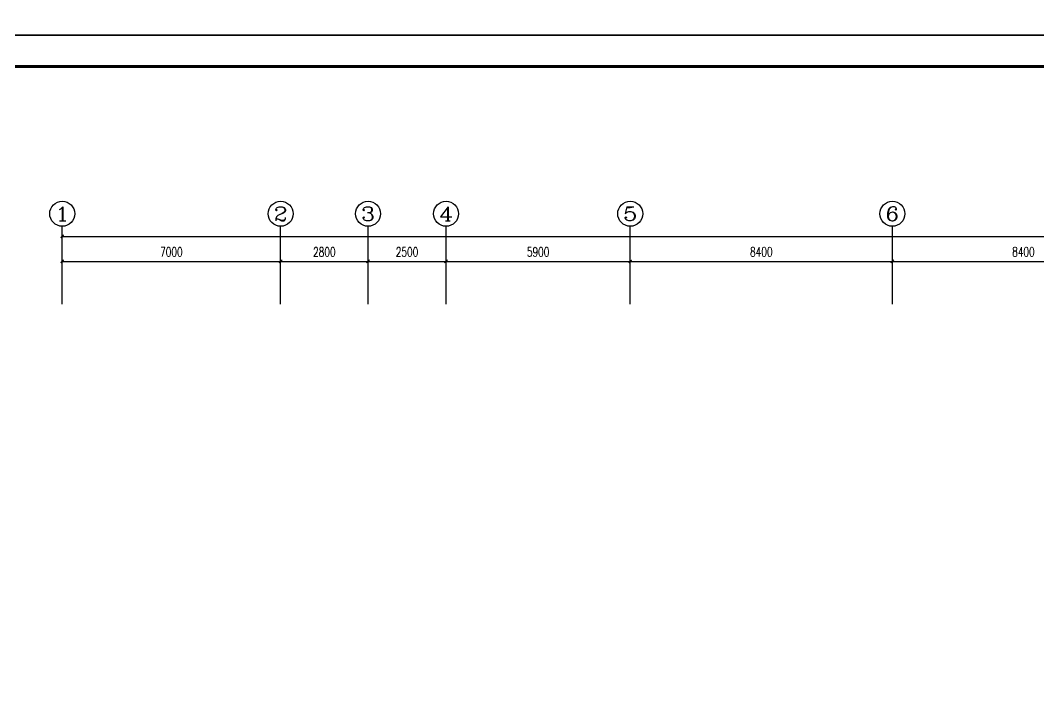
# Model space of a CAD drawing. Extents: x 2166032 to 5302137, y 581493 to 2416206.
# Drawn here: x 2326676 to 2359303, y 1190577 to 1212195 of the extents above; entities that cross this region are included whole.
import ezdxf
from ezdxf.enums import TextEntityAlignment as Align

# ---------------------------------------------------------------- set-up
doc = ezdxf.new("R2010")
doc.units = 0
doc.header["$LTSCALE"] = 1000
doc.header["$MEASUREMENT"] = 0
for name, color, linetype in [('AXIS', 3, 'Continuous'), ('AXIS_TEXT', 7, 'Continuous'), ('PUB_TITLE', 137, 'Continuous')]:
    doc.layers.add(name, color=color, linetype=linetype)
doc.styles.add('_TCH_AXIS', font='complex_.ttf')
doc.styles.add('COMPLEX', font='complex_.ttf')
doc.styles.add('DIM_FONT', font='simplex_.ttf', dxfattribs={"width": 0.7})
doc.dimstyles.new('DIMN', dxfattribs={"dimtxt": 300, "dimasz": 100, "dimexe": 250, "dimexo": 300, "dimgap": 150, "dimtad": 1, "dimdec": 0, "dimzin": 0, "dimdsep": 46, "dimtxsty": 'DIM_FONT', "dimblk": 'ARCHTICK', "dimcen": 0.09, "dimclrt": 7, "dimazin": 2, "dimtfac": 1, "dimtdec": 0, "dimtix": 1, "dimtmove": 2, "dimatfit": 3, "dimldrblk": 'ARCHTICK', "dimfxl": 1, "dimtolj": 1, "dimtzin": 0, "dimarcsym": 0})

# ---------------------------------------------------------------- blocks, each defined once
blk = doc.blocks.new('_ArchTick')
at = {"color": 0, "linetype": 'ByBlock', "const_width": 0.4}
blk.add_lwpolyline([(-0.5, -0.5), (0.5, 0.5)], dxfattribs=at)
blk = doc.blocks.new('*D2415')
at = {"layer": 'AXIS', "color": 0, "lineweight": -2}
for p, q in [((2328016, 1203638), (2328016, 1204730)), ((2335016, 1203638), (2335016, 1204730)), ((2328016, 1204480), (2335016, 1204480))]:
    blk.add_line(p, q, dxfattribs=at)
at = {"layer": 'Defpoints', "color": 0}
for p in [(2335016, 1204480), (2328016, 1203338), (2335016, 1203338)]:
    blk.add_point(p, dxfattribs=at)
at = {"layer": 'AXIS', "color": 0, "lineweight": -2, "xscale": 100, "yscale": 100, "zscale": 100, "rotation": 180}
blk.add_blockref('_ArchTick', (2328016, 1204480), dxfattribs=at)
at = {"layer": 'AXIS', "color": 0, "lineweight": -2, "xscale": 100, "yscale": 100, "zscale": 100}
blk.add_blockref('_ArchTick', (2335016, 1204480), dxfattribs=at)
at = {"layer": 'AXIS', "color": 7, "insert": (2331516, 1204781), "char_height": 300, "attachment_point": 5, "style": 'DIM_FONT'}
blk.add_mtext('\\A1;7000', dxfattribs=at)
blk = doc.blocks.new('*D2416')
at = {"layer": 'AXIS', "color": 0, "lineweight": -2}
for p, q in [((2335016, 1203638), (2335016, 1204730)), ((2337816, 1203638), (2337816, 1204730)), ((2335016, 1204480), (2337816, 1204480))]:
    blk.add_line(p, q, dxfattribs=at)
at = {"layer": 'Defpoints', "color": 0}
for p in [(2337816, 1204480), (2335016, 1203338), (2337816, 1203338)]:
    blk.add_point(p, dxfattribs=at)
at = {"layer": 'AXIS', "color": 0, "lineweight": -2, "xscale": 100, "yscale": 100, "zscale": 100, "rotation": 180}
blk.add_blockref('_ArchTick', (2335016, 1204480), dxfattribs=at)
at = {"layer": 'AXIS', "color": 0, "lineweight": -2, "xscale": 100, "yscale": 100, "zscale": 100}
blk.add_blockref('_ArchTick', (2337816, 1204480), dxfattribs=at)
at = {"layer": 'AXIS', "color": 7, "insert": (2336416, 1204781), "char_height": 300, "attachment_point": 5, "style": 'DIM_FONT'}
blk.add_mtext('\\A1;2800', dxfattribs=at)
blk = doc.blocks.new('*D2417')
at = {"layer": 'AXIS', "color": 0, "lineweight": -2}
for p, q in [((2337816, 1203638), (2337816, 1204730)), ((2340316, 1203638), (2340316, 1204730)), ((2337816, 1204480), (2340316, 1204480))]:
    blk.add_line(p, q, dxfattribs=at)
at = {"layer": 'Defpoints', "color": 0}
for p in [(2340316, 1204480), (2337816, 1203338), (2340316, 1203338)]:
    blk.add_point(p, dxfattribs=at)
at = {"layer": 'AXIS', "color": 0, "lineweight": -2, "xscale": 100, "yscale": 100, "zscale": 100, "rotation": 180}
blk.add_blockref('_ArchTick', (2337816, 1204480), dxfattribs=at)
at = {"layer": 'AXIS', "color": 0, "lineweight": -2, "xscale": 100, "yscale": 100, "zscale": 100}
blk.add_blockref('_ArchTick', (2340316, 1204480), dxfattribs=at)
at = {"layer": 'AXIS', "color": 7, "insert": (2339066, 1204781), "char_height": 300, "attachment_point": 5, "style": 'DIM_FONT'}
blk.add_mtext('\\A1;2500', dxfattribs=at)
blk = doc.blocks.new('*D2418')
at = {"layer": 'AXIS', "color": 0, "lineweight": -2}
for p, q in [((2340316, 1203638), (2340316, 1204730)), ((2346216, 1203638), (2346216, 1204730)), ((2340316, 1204480), (2346216, 1204480))]:
    blk.add_line(p, q, dxfattribs=at)
at = {"layer": 'Defpoints', "color": 0}
for p in [(2346216, 1204480), (2340316, 1203338), (2346216, 1203338)]:
    blk.add_point(p, dxfattribs=at)
at = {"layer": 'AXIS', "color": 0, "lineweight": -2, "xscale": 100, "yscale": 100, "zscale": 100, "rotation": 180}
blk.add_blockref('_ArchTick', (2340316, 1204480), dxfattribs=at)
at = {"layer": 'AXIS', "color": 0, "lineweight": -2, "xscale": 100, "yscale": 100, "zscale": 100}
blk.add_blockref('_ArchTick', (2346216, 1204480), dxfattribs=at)
at = {"layer": 'AXIS', "color": 7, "insert": (2343266, 1204781), "char_height": 300, "attachment_point": 5, "style": 'DIM_FONT'}
blk.add_mtext('\\A1;5900', dxfattribs=at)
blk = doc.blocks.new('*D2419')
at = {"layer": 'AXIS', "color": 0, "lineweight": -2}
for p, q in [((2346216, 1203638), (2346216, 1204730)), ((2354616, 1203638), (2354616, 1204730)), ((2346216, 1204480), (2354616, 1204480))]:
    blk.add_line(p, q, dxfattribs=at)
at = {"layer": 'Defpoints', "color": 0}
for p in [(2354616, 1204480), (2346216, 1203338), (2354616, 1203338)]:
    blk.add_point(p, dxfattribs=at)
at = {"layer": 'AXIS', "color": 0, "lineweight": -2, "xscale": 100, "yscale": 100, "zscale": 100, "rotation": 180}
blk.add_blockref('_ArchTick', (2346216, 1204480), dxfattribs=at)
at = {"layer": 'AXIS', "color": 0, "lineweight": -2, "xscale": 100, "yscale": 100, "zscale": 100}
blk.add_blockref('_ArchTick', (2354616, 1204480), dxfattribs=at)
at = {"layer": 'AXIS', "color": 7, "insert": (2350416, 1204785), "char_height": 300, "attachment_point": 5, "style": 'DIM_FONT'}
blk.add_mtext('\\A1;8400', dxfattribs=at)
blk = doc.blocks.new('*D2420')
at = {"layer": 'AXIS', "color": 0, "lineweight": -2}
for p, q in [((2354616, 1203638), (2354616, 1204730)), ((2363016, 1203638), (2363016, 1204730)), ((2354616, 1204480), (2363016, 1204480))]:
    blk.add_line(p, q, dxfattribs=at)
at = {"layer": 'Defpoints', "color": 0}
for p in [(2363016, 1204480), (2354616, 1203338), (2363016, 1203338)]:
    blk.add_point(p, dxfattribs=at)
at = {"layer": 'AXIS', "color": 0, "lineweight": -2, "xscale": 100, "yscale": 100, "zscale": 100, "rotation": 180}
blk.add_blockref('_ArchTick', (2354616, 1204480), dxfattribs=at)
at = {"layer": 'AXIS', "color": 0, "lineweight": -2, "xscale": 100, "yscale": 100, "zscale": 100}
blk.add_blockref('_ArchTick', (2363016, 1204480), dxfattribs=at)
at = {"layer": 'AXIS', "color": 7, "insert": (2358816, 1204785), "char_height": 300, "attachment_point": 5, "style": 'DIM_FONT'}
blk.add_mtext('\\A1;8400', dxfattribs=at)
blk = doc.blocks.new('*D2427')
at = {"layer": 'AXIS', "color": 0, "lineweight": -2}
for p, q in [((2328016, 1203938), (2328016, 1205530)), ((2328016, 1205280), (2405646, 1205280)), ((2405646, 1203938), (2405646, 1205530))]:
    blk.add_line(p, q, dxfattribs=at)
at = {"layer": 'Defpoints', "color": 0}
for p in [(2405646, 1205280), (2328016, 1203638), (2405646, 1203638)]:
    blk.add_point(p, dxfattribs=at)
at = {"layer": 'AXIS', "color": 0, "lineweight": -2, "xscale": 100, "yscale": 100, "zscale": 100, "rotation": 180}
blk.add_blockref('_ArchTick', (2328016, 1205280), dxfattribs=at)
at = {"layer": 'AXIS', "color": 0, "lineweight": -2, "xscale": 100, "yscale": 100, "zscale": 100}
blk.add_blockref('_ArchTick', (2405646, 1205280), dxfattribs=at)
at = {"layer": 'AXIS', "color": 7, "insert": (2366831, 1205581), "char_height": 300, "attachment_point": 5, "style": 'DIM_FONT'}
blk.add_mtext('\\A1;77630', dxfattribs=at)
blk = doc.blocks.new('_AXISO')
blk.add_circle((0, 0), 0.5)
at = {"layer": 'AXIS_TEXT', "style": 'COMPLEX', "width": 1.171875}
blk.add_attdef('A', text='', height=0.56, dxfattribs=at).set_placement((-0.25, -0.28), (0.25, -0.28), align=Align.FIT)

msp = doc.modelspace()

# ---------------------------------------------------------------- linework, layer by layer
msp.add_circle((2604640.5, 1020101.3), 438608.5)
at = {"layer": 'AXIS'}
for p, q in [((2328016.5, 1203109.5), (2328016.5, 1205603)), ((2335016.5, 1203109.5), (2335016.5, 1205603)), ((2337816.5, 1203109.5), (2337816.5, 1205603)), ((2340316.5, 1203109.5), (2340316.5, 1205603)), ((2346216.5, 1203109.5), (2346216.5, 1205603)), ((2354616.5, 1203109.5), (2354616.5, 1205603))]:
    msp.add_line(p, q, dxfattribs=at)
at = {"layer": 'PUB_TITLE'}
for points in [[(2314031.7, 1211719.6), (2419131.7, 1211719.6), (2419131.7, 1271119.6), (2314031.7, 1271119.6)], [(2314031.7, 1152319.6), (2419131.7, 1152319.6), (2419131.7, 1211719.6), (2314031.7, 1211719.6)]]:
    msp.add_lwpolyline(points, close=True, dxfattribs=at)
at = {"layer": 'PUB_TITLE', "const_width": 100}
msp.add_lwpolyline([(2316531.7, 1153319.6), (2418131.7, 1153319.6), (2418131.7, 1210719.6), (2316531.7, 1210719.6)], close=True, dxfattribs=at)

# ---------------------------------------------------------------- block references
at = {"layer": 'AXIS'}
ref = msp.add_blockref('_AXISO', (2328016.5, 1206003), dxfattribs=dict(at, xscale=800, yscale=800, zscale=800))
ref.add_attrib('A', '1', dxfattribs={"layer": 'AXIS_TEXT', "height": 452.5, "style": '_TCH_AXIS', "width": 1.388087}).set_placement((2327790.2, 1205776.7), (2328242.8, 1205776.7), align=Align.FIT)
ref = msp.add_blockref('_AXISO', (2335016.5, 1206003), dxfattribs=dict(at, xscale=800, yscale=800, zscale=800))
ref.add_attrib('A', '2', dxfattribs={"layer": 'AXIS_TEXT', "height": 452.5, "style": '_TCH_AXIS', "width": 1.049113}).set_placement((2334790.2, 1205776.7), (2335242.8, 1205776.7), align=Align.FIT)
ref = msp.add_blockref('_AXISO', (2337816.5, 1206003), dxfattribs=dict(at, xscale=800, yscale=800, zscale=800))
ref.add_attrib('A', '3', dxfattribs={"layer": 'AXIS_TEXT', "height": 452.5, "style": '_TCH_AXIS', "width": 1.049113}).set_placement((2337590.2, 1205776.7), (2338042.8, 1205776.7), align=Align.FIT)
ref = msp.add_blockref('_AXISO', (2340316.5, 1206003), dxfattribs=dict(at, xscale=800, yscale=800, zscale=800))
ref.add_attrib('A', '4', dxfattribs={"layer": 'AXIS_TEXT', "height": 452.5, "style": '_TCH_AXIS'}).set_placement((2340090.2, 1205776.7), (2340542.8, 1205776.7), align=Align.FIT)
ref = msp.add_blockref('_AXISO', (2346216.5, 1206003), dxfattribs=dict(at, xscale=800, yscale=800, zscale=800))
ref.add_attrib('A', '5', dxfattribs={"layer": 'AXIS_TEXT', "height": 452.5, "style": '_TCH_AXIS', "width": 1.049113}).set_placement((2345990.2, 1205776.7), (2346442.8, 1205776.7), align=Align.FIT)
ref = msp.add_blockref('_AXISO', (2354616.5, 1206003), dxfattribs=dict(at, xscale=800, yscale=800, zscale=800))
ref.add_attrib('A', '6', dxfattribs={"layer": 'AXIS_TEXT', "height": 452.5, "style": '_TCH_AXIS', "width": 1.049113}).set_placement((2354390.2, 1205776.7), (2354842.8, 1205776.7), align=Align.FIT)

# ---------------------------------------------------------------- dimensions: what is measured, and where the dimension line sits
for p1, p2, distance, picture, middle in [((2328016.5, 1203638.3), (2405646.5, 1203638.3), 1641.7, '*D2427', (2366831.5, 1205581.4)), ((2328016.5, 1203338.3), (2335016.5, 1203338.3), 1141.7, '*D2415', (2331516.5, 1204781.4)), ((2335016.5, 1203338.3), (2337816.5, 1203338.3), 1141.7, '*D2416', (2336416.5, 1204781.4)), ((2337816.5, 1203338.3), (2340316.5, 1203338.3), 1141.7, '*D2417', (2339066.5, 1204781.4)), ((2340316.5, 1203338.3), (2346216.5, 1203338.3), 1141.7, '*D2418', (2343266.5, 1204781.4)), ((2346216.5, 1203338.3), (2354616.5, 1203338.3), 1141.7, '*D2419', (2350416.5, 1204784.8)), ((2354616.5, 1203338.3), (2363016.5, 1203338.3), 1141.7, '*D2420', (2358816.5, 1204784.8))]:
    dim = msp.add_aligned_dim(p1=p1, p2=p2, distance=distance, dimstyle='DIMN', dxfattribs=at)
    dim.commit()
    dim.dimension.update_dxf_attribs({"geometry": picture, "text_midpoint": middle})

doc.saveas('drawing.dxf')
